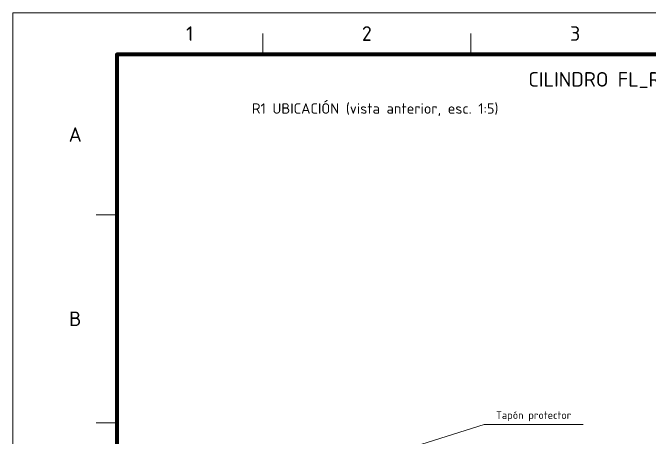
# Model space of a CAD drawing. Header units: millimetres. Extents: x 0 to 1554, y 0 to 420.
# Drawn here: x 1134 to 1286.8, y 195.1 to 297 of the extents above; entities that cross this region are included whole.
import ezdxf
from ezdxf.enums import TextEntityAlignment as Align

# ---------------------------------------------------------------- set-up
doc = ezdxf.new("R2010")
doc.units = ezdxf.units.MM
for name, color, linetype, lineweight in [('06-TEXTO', 7, 'CONTINUOUS', 25), ('07-RECUADRO', 7, 'CONTINUOUS', 70), ('08-FINA', 5, 'CONTINUOUS', 18)]:
    doc.layers.add(name, color=color, linetype=linetype, lineweight=lineweight)
doc.styles.add('ISO3098', font='isocpeur.ttf')

msp = doc.modelspace()

# ---------------------------------------------------------------- linework, layer by layer
at = {"layer": '07-RECUADRO'}
msp.add_lwpolyline([(1159, 10), (1544, 10), (1544, 287), (1159, 287)], close=True, dxfattribs=at)
at = {"layer": '08-FINA'}
for p, q in [((1194, 287), (1194, 292)), ((1244, 287), (1244, 292)), ((1159, 248.5), (1154, 248.5)), ((1159, 198.5), (1154, 198.5)), ((1221, 189.893), (1247.15, 198.116)), ((1247.15, 198.116), (1270.91, 198.116))]:
    msp.add_line(p, q, dxfattribs=at)
msp.add_lwpolyline([(1134, 0), (1554, 0), (1554, 297), (1134, 297)], close=True, dxfattribs=at)

# ---------------------------------------------------------------- texts
at = {"layer": '06-TEXTO', "style": 'ISO3098'}
for s, height, p in [('1', 3.5, (1176.5, 292)), ('2', 3.5, (1219, 292)), ('3', 3.5, (1269, 292)), ('CILINDRO FL_REC_ABC_10kg - IDENTIFICACIÓN, PROTECCIÓN, PROTOCOLO Y EMBALAJE', 3.5, (1351.5, 281)), ('R1 UBICACIÓN (vista anterior, esc. 1:5)', 2.5, (1221, 274)), ('A', 3.5, (1149, 267.75)), ('B', 3.5, (1149, 223.5))]:
    msp.add_text(s, height=height, dxfattribs=at).set_placement(p, align=Align.MIDDLE_CENTER)
msp.add_text('Tapón protector', height=1.8, dxfattribs=at).set_placement((1259.03, 198.916), align=Align.BOTTOM_CENTER)

doc.saveas('drawing.dxf')
